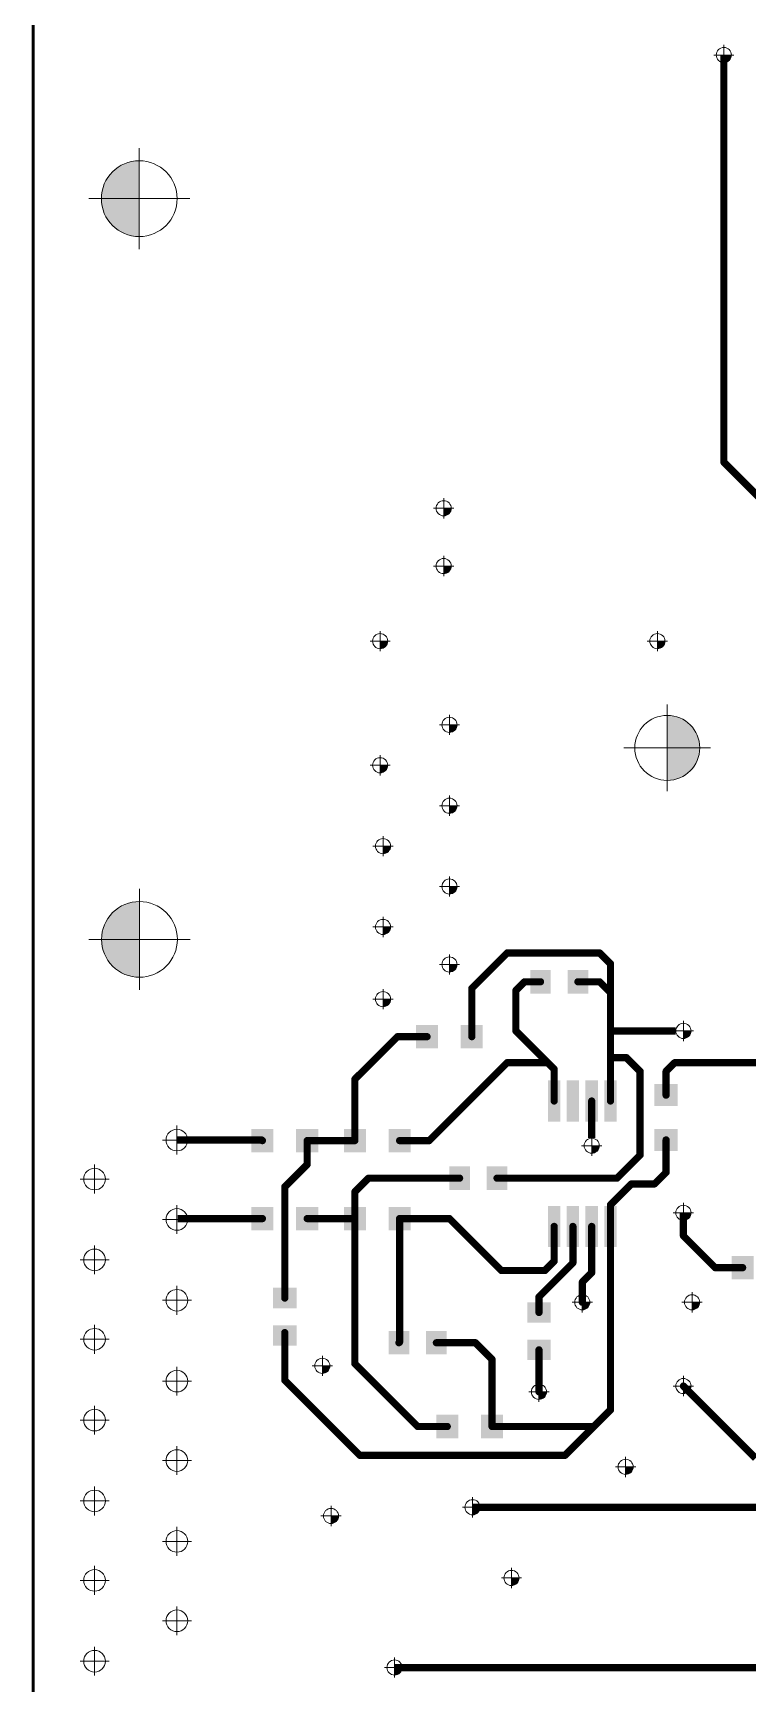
# Paper-space layout 'Layout1' of a CAD drawing. Header units: millimetres. Extents: x 0 to 841, y 0 to 594.
# Drawn here: x 358 to 407.5, y 112.1 to 226.4 of the extents above; entities that cross this region are included whole.
import ezdxf

# ---------------------------------------------------------------- set-up
doc = ezdxf.new("R2010")
doc.units = ezdxf.units.MM
doc.layers.get('0').update_dxf_attribs({"lineweight": 50})
for name, color, linetype in [('BottomLayer', 5, 'Continuous'), ('PDF _Геометрия', 7, 'Continuous'), ('PDF _Сплошная заливка', 7, 'Continuous')]:
    doc.layers.add(name, color=color, linetype=linetype)

psp = doc.layouts.get("Layout1")

# ---------------------------------------------------------------- hatches: boundary and pattern name
at = {"layer": 'PDF _Сплошная заливка', "transparency": 33554559}
for points in [[(406.385, 224.924, -0.414158), (405.86, 224.399), (405.86, 224.399), (405.86, 224.399), (405.86, 224.924), (405.86, 224.924)], [(365.384, 217.599, 0.4142095), (362.758, 214.975), (362.758, 214.975), (362.758, 214.975), (365.383, 214.974), (365.383, 214.974)], [(362.758, 214.975, 0.414214), (365.383, 212.349), (365.383, 212.349), (365.383, 212.349), (365.383, 214.974), (365.383, 214.974)], [(386.985, 193.525, -0.4142363), (386.46, 193), (386.46, 193), (386.46, 193), (386.46, 193.525), (386.46, 193.525)], [(386.985, 189.525, -0.1988801), (386.831, 189.153), (386.831, 189.153, -0.1989561), (386.46, 189), (386.46, 189), (386.46, 189), (386.46, 189.525), (386.46, 189.525)], [(382.585, 184.325, -0.1989884), (382.431, 183.954), (382.431, 183.954, -0.1989884), (382.06, 183.8), (382.06, 183.8), (382.06, 183.8), (382.06, 184.325), (382.06, 184.325)], [(401.785, 184.325, -0.414158), (401.26, 183.8), (401.26, 183.8), (401.26, 183.8), (401.26, 184.325), (401.26, 184.325)], [(387.385, 178.525, -0.4142588), (386.86, 178), (386.86, 178), (386.86, 178), (386.86, 178.525), (386.86, 178.525)], [(404.192, 176.931, 0.4142051), (401.942, 179.181), (401.942, 179.181), (401.942, 179.181), (401.942, 176.931), (401.942, 176.931)], [(401.942, 174.681, 0.4142051), (404.192, 176.931), (404.192, 176.931), (404.192, 176.931), (401.942, 176.931), (401.942, 176.931)], [(382.585, 175.725, -0.1989561), (382.431, 175.354), (382.431, 175.354, -0.1988801), (382.06, 175.2), (382.06, 175.2), (382.06, 175.2), (382.06, 175.725), (382.06, 175.725)], [(387.385, 172.925, -0.1987974), (387.231, 172.554), (387.231, 172.554, -0.1988478), (386.86, 172.4), (386.86, 172.4), (386.86, 172.4), (386.86, 172.925), (386.86, 172.925)], [(382.785, 170.125, -0.4142363), (382.26, 169.6), (382.26, 169.6), (382.26, 169.6), (382.26, 170.125), (382.26, 170.125)], [(387.385, 167.325, -0.1987974), (387.231, 166.954), (387.231, 166.954, -0.1988478), (386.86, 166.8), (386.86, 166.8), (386.86, 166.8), (386.86, 167.325), (386.86, 167.325)], [(365.398, 166.29, 0.4142185), (362.772, 163.665), (362.772, 163.665), (362.772, 163.665), (365.397, 163.665), (365.397, 163.665)], [(362.772, 163.665, 0.4142185), (365.397, 161.04), (365.397, 161.04), (365.397, 161.04), (365.397, 163.665), (365.397, 163.665)], [(382.785, 164.525, -0.4141859), (382.26, 164), (382.26, 164), (382.26, 164), (382.26, 164.525), (382.26, 164.525)], [(387.385, 161.925, -0.1988801), (387.231, 161.554), (387.231, 161.554, -0.1989695), (386.86, 161.4), (386.86, 161.4), (386.86, 161.4), (386.86, 161.925), (386.86, 161.925)], [(382.785, 159.525, -0.1990018), (382.631, 159.154), (382.631, 159.154, -0.1989884), (382.26, 159), (382.26, 159), (382.26, 159), (382.26, 159.525), (382.26, 159.525)], [(403.585, 157.325, -0.1989884), (403.431, 156.954), (403.431, 156.954, -0.1989884), (403.06, 156.8), (403.06, 156.8), (403.06, 156.8), (403.06, 157.325), (403.06, 157.325)], [(397.235, 149.375, -0.4141859), (396.71, 148.85), (396.71, 148.85), (396.71, 148.85), (396.71, 149.375), (396.71, 149.375)], [(403.585, 144.725, -0.4142084), (403.06, 144.2), (403.06, 144.2), (403.06, 144.2), (403.06, 144.725), (403.06, 144.725)], [(396.585, 138.525, -0.4142588), (396.06, 138), (396.06, 138), (396.06, 138), (396.06, 138.525), (396.06, 138.525)], [(404.185, 138.525, -0.4142084), (403.66, 138), (403.66, 138), (403.66, 138), (403.66, 138.525), (403.66, 138.525)], [(378.585, 134.125, -0.1988801), (378.431, 133.754), (378.431, 133.754, -0.1989057), (378.06, 133.6), (378.06, 133.6), (378.06, 133.6), (378.06, 134.125), (378.06, 134.125)], [(403.585, 132.725, -0.4142084), (403.06, 132.2), (403.06, 132.2), (403.06, 132.2), (403.06, 132.725), (403.06, 132.725)], [(393.585, 132.325, -0.4142084), (393.06, 131.8), (393.06, 131.8), (393.06, 131.8), (393.06, 132.325), (393.06, 132.325)], [(399.585, 127.125, -0.4142084), (399.06, 126.6), (399.06, 126.6), (399.06, 126.6), (399.06, 127.125), (399.06, 127.125)], [(379.185, 123.725, -0.4142084), (378.66, 123.2), (378.66, 123.2), (378.66, 123.2), (378.66, 123.725), (378.66, 123.725)], [(388.985, 124.325, -0.4142363), (388.46, 123.8), (388.46, 123.8), (388.46, 123.8), (388.46, 124.325), (388.46, 124.325)], [(391.68, 119.43, -0.4142363), (391.155, 118.905), (391.155, 118.905), (391.155, 118.905), (391.155, 119.43), (391.155, 119.43)], [(383.585, 113.226, -0.4142588), (383.06, 112.701), (383.06, 112.701), (383.06, 112.701), (383.06, 113.226), (383.06, 113.226)]]:
    psp.add_hatch(color=7, dxfattribs=at).paths.add_polyline_path(points)

# ---------------------------------------------------------------- linework, layer by layer
psp.add_line((358.029, 270.921), (358.029, 90.921))
at = {"lineweight": 50}
psp.add_line((358.029, 90.921), (358.029, 270.921), dxfattribs=at)
psp.add_line((358.029, 90.921), (358.029, 270.921), dxfattribs=at)
at = {"layer": 'BottomLayer', "const_width": 0.5}
for points in [[(405.86, 196.725), (405.86, 224.925)], [(424.66, 177.925), (405.86, 196.725)], [(390.86, 162.725), (388.409, 160.275)], [(397.26, 162.725), (390.86, 162.725)], [(398.01, 161.976), (397.26, 162.725)], [(398.01, 159.975), (398.01, 161.976)], [(388.409, 156.925), (388.409, 160.275)], [(392.06, 160.726), (391.46, 160.125)], [(391.46, 157.325), (391.46, 160.125)], [(393.164, 160.726), (392.06, 160.726)], [(397.26, 160.726), (395.755, 160.726)], [(398.01, 159.975), (397.26, 160.726)], [(398.01, 157.325), (398.01, 159.975)], [(383.26, 156.925), (380.31, 153.976)], [(385.31, 156.925), (383.26, 156.925)], [(393.66, 155.125), (391.46, 157.325)], [(398.01, 155.475), (398.01, 157.325)], [(402.534, 157.325), (398.01, 157.325)], [(399.11, 155.475), (398.01, 155.475)], [(398.01, 152.469), (398.01, 155.475)], [(400.06, 154.525), (399.11, 155.475)], [(390.86, 155.125), (385.46, 149.725)], [(393.66, 155.125), (390.86, 155.125)], [(394.11, 154.675), (393.66, 155.125)], [(394.11, 152.469), (394.11, 154.675)], [(400.06, 148.725), (400.06, 154.525)], [(402.46, 155.125), (401.86, 154.525)], [(401.86, 152.875), (401.86, 154.525)], [(409.06, 155.125), (402.46, 155.125)], [(380.31, 149.725), (380.31, 153.976)], [(396.71, 149.9), (396.71, 152.469)], [(373.87, 149.766), (367.99, 149.766)], [(373.91, 149.725), (373.87, 149.766)], [(380.31, 149.725), (377.009, 149.725)], [(377.009, 148.075), (377.009, 149.725)], [(385.46, 149.725), (383.409, 149.725)], [(401.86, 147.525), (401.86, 149.776)], [(400.06, 148.725), (398.46, 147.125)], [(377.009, 148.075), (375.46, 146.525)], [(401.86, 147.525), (401.06, 146.725)], [(375.46, 138.821), (375.46, 146.525)], [(381.26, 147.125), (380.31, 146.176)], [(380.31, 144.325), (380.31, 146.176)], [(387.564, 147.125), (381.26, 147.125)], [(398.46, 147.125), (390.155, 147.125)], [(399.46, 146.725), (398.01, 145.275)], [(401.06, 146.725), (399.46, 146.725)], [(398.01, 143.782), (398.01, 145.275)], [(373.91, 144.325), (368.05, 144.325)], [(380.31, 144.325), (377.009, 144.325)], [(380.31, 134.275), (380.31, 144.325)], [(383.409, 135.77), (383.409, 144.325)], [(386.86, 144.325), (383.409, 144.325)], [(390.46, 140.725), (386.86, 144.325)], [(403.06, 143.125), (403.06, 144.725)], [(394.11, 141.376), (394.11, 143.782)], [(395.41, 141.257), (395.41, 143.782)], [(396.71, 140.575), (396.71, 143.782)], [(398.01, 131.075), (398.01, 143.782)], [(405.26, 140.925), (403.06, 143.125)], [(393.46, 140.725), (390.46, 140.725)], [(395.41, 141.257), (393.06, 138.907)], [(394.11, 141.376), (393.46, 140.725)], [(396.71, 140.575), (396.06, 139.925)], [(407.161, 140.925), (405.26, 140.925)], [(396.06, 138.525), (396.06, 139.925)], [(393.06, 137.821), (393.06, 138.907)], [(375.46, 136.23), (375.46, 136.43)], [(375.46, 133.125), (375.46, 136.23)], [(383.409, 135.77), (383.364, 135.725)], [(388.66, 135.725), (385.955, 135.725)], [(389.809, 134.576), (388.66, 135.725)], [(393.06, 132.325), (393.06, 135.23)], [(384.66, 129.925), (380.31, 134.275)], [(389.809, 129.925), (389.809, 134.576)], [(380.66, 127.925), (375.46, 133.125)], [(408.06, 127.726), (403.06, 132.725)], [(398.01, 131.075), (396.86, 129.925)], [(386.71, 129.925), (384.66, 129.925)], [(396.86, 129.925), (389.809, 129.925)], [(396.86, 129.925), (394.86, 127.925)], [(394.86, 127.925), (380.66, 127.925)], [(429.26, 124.325), (388.46, 124.325)], [(422.36, 113.225), (383.06, 113.225)]]:
    psp.add_lwpolyline(points, dxfattribs=at)
at = {"layer": 'BottomLayer', "const_width": 0.25}
for points in [[(405.985, 196.725, -1), (405.735, 196.725, -1)], [(405.985, 196.725, -1), (405.735, 196.725, -1)], [(390.985, 162.725, -1), (390.735, 162.725, -1)], [(390.985, 162.725, -1), (390.735, 162.725, -1)], [(397.385, 162.725, -1), (397.135, 162.725, -1)], [(397.385, 162.725, -1), (397.135, 162.725, -1)], [(398.135, 161.976, -1), (397.885, 161.976, -1)], [(398.135, 161.976, -1), (397.885, 161.976, -1)], [(388.534, 160.275, -1), (388.284, 160.275, -1)], [(388.534, 160.275, -1), (388.284, 160.275, -1)], [(391.585, 160.125, -1), (391.335, 160.125, -1)], [(391.585, 160.125, -1), (391.335, 160.125, -1)], [(392.185, 160.726, -1), (391.935, 160.726, -1)], [(392.185, 160.726, -1), (391.935, 160.726, -1)], [(393.289, 160.726, -1), (393.039, 160.726, -1)], [(395.88, 160.726, -1), (395.63, 160.726, -1)], [(397.385, 160.726, -1), (397.135, 160.726, -1)], [(397.385, 160.726, -1), (397.135, 160.726, -1)], [(398.135, 159.975, -1), (397.885, 159.975, -1)], [(398.135, 159.975, -1), (397.885, 159.975, -1)], [(398.135, 159.975, -1), (397.885, 159.975, -1)], [(383.385, 156.925, -1), (383.135, 156.925, -1)], [(383.385, 156.925, -1), (383.135, 156.925, -1)], [(385.435, 156.925, -1), (385.185, 156.925, -1)], [(388.534, 156.925, -1), (388.284, 156.925, -1)], [(391.585, 157.325, -1), (391.335, 157.325, -1)], [(391.585, 157.325, -1), (391.335, 157.325, -1)], [(398.135, 157.325, -1), (397.885, 157.325, -1)], [(398.135, 157.325, -1), (397.885, 157.325, -1)], [(398.135, 157.325, -1), (397.885, 157.325, -1)], [(398.135, 155.475, -1), (397.885, 155.475, -1)], [(398.135, 155.475, -1), (397.885, 155.475, -1)], [(398.135, 155.475, -1), (397.885, 155.475, -1)], [(399.235, 155.475, -1), (398.985, 155.475, -1)], [(399.235, 155.475, -1), (398.985, 155.475, -1)], [(390.985, 155.125, -1), (390.735, 155.125, -1)], [(390.985, 155.125, -1), (390.735, 155.125, -1)], [(393.785, 155.125, -1), (393.535, 155.125, -1)], [(393.785, 155.125, -1), (393.535, 155.125, -1)], [(393.785, 155.125, -1), (393.535, 155.125, -1)], [(394.235, 154.675, -1), (393.985, 154.675, -1)], [(394.235, 154.675, -1), (393.985, 154.675, -1)], [(400.185, 154.525, -1), (399.935, 154.525, -1)], [(400.185, 154.525, -1), (399.935, 154.525, -1)], [(401.985, 154.525, -1), (401.735, 154.525, -1)], [(401.985, 154.525, -1), (401.735, 154.525, -1)], [(402.585, 155.125, -1), (402.335, 155.125, -1)], [(402.585, 155.125, -1), (402.335, 155.125, -1)], [(380.435, 153.976, -1), (380.185, 153.976, -1)], [(380.435, 153.976, -1), (380.185, 153.976, -1)], [(394.235, 152.469, -1), (393.985, 152.469, -1)], [(396.835, 152.469, -1), (396.585, 152.469, -1)], [(398.135, 152.469, -1), (397.885, 152.469, -1)], [(401.985, 152.875, -1), (401.735, 152.875, -1)], [(373.995, 149.766, -1), (373.745, 149.766, -1)], [(373.995, 149.766, -1), (373.745, 149.766, -1)], [(374.035, 149.725, -1), (373.785, 149.725, -1)], [(377.134, 149.725, -1), (376.884, 149.725, -1)], [(377.134, 149.725, -1), (376.884, 149.725, -1)], [(380.435, 149.725, -1), (380.185, 149.725, -1)], [(380.435, 149.725, -1), (380.185, 149.725, -1)], [(383.534, 149.725, -1), (383.284, 149.725, -1)], [(385.585, 149.725, -1), (385.335, 149.725, -1)], [(385.585, 149.725, -1), (385.335, 149.725, -1)], [(401.985, 149.776, -1), (401.735, 149.776, -1)], [(400.185, 148.725, -1), (399.935, 148.725, -1)], [(400.185, 148.725, -1), (399.935, 148.725, -1)], [(377.134, 148.075, -1), (376.884, 148.075, -1)], [(377.134, 148.075, -1), (376.884, 148.075, -1)], [(401.985, 147.525, -1), (401.735, 147.525, -1)], [(401.985, 147.525, -1), (401.735, 147.525, -1)], [(375.585, 146.525, -1), (375.335, 146.525, -1)], [(375.585, 146.525, -1), (375.335, 146.525, -1)], [(380.435, 146.176, -1), (380.185, 146.176, -1)], [(380.435, 146.176, -1), (380.185, 146.176, -1)], [(381.385, 147.125, -1), (381.135, 147.125, -1)], [(381.385, 147.125, -1), (381.135, 147.125, -1)], [(387.689, 147.125, -1), (387.439, 147.125, -1)], [(390.28, 147.125, -1), (390.03, 147.125, -1)], [(398.585, 147.125, -1), (398.335, 147.125, -1)], [(398.585, 147.125, -1), (398.335, 147.125, -1)], [(399.585, 146.725, -1), (399.335, 146.725, -1)], [(399.585, 146.725, -1), (399.335, 146.725, -1)], [(401.185, 146.725, -1), (400.935, 146.725, -1)], [(401.185, 146.725, -1), (400.935, 146.725, -1)], [(398.135, 145.275, -1), (397.885, 145.275, -1)], [(398.135, 145.275, -1), (397.885, 145.275, -1)], [(374.035, 144.325, -1), (373.785, 144.325, -1)], [(377.134, 144.325, -1), (376.884, 144.325, -1)], [(380.435, 144.325, -1), (380.185, 144.325, -1)], [(380.435, 144.325, -1), (380.185, 144.325, -1)], [(380.435, 144.325, -1), (380.185, 144.325, -1)], [(383.534, 144.325, -1), (383.284, 144.325, -1)], [(383.534, 144.325, -1), (383.284, 144.325, -1)], [(386.985, 144.325, -1), (386.735, 144.325, -1)], [(386.985, 144.325, -1), (386.735, 144.325, -1)], [(394.235, 143.782, -1), (393.985, 143.782, -1)], [(395.535, 143.782, -1), (395.285, 143.782, -1)], [(396.835, 143.782, -1), (396.585, 143.782, -1)], [(398.135, 143.782, -1), (397.885, 143.782, -1)], [(398.135, 143.782, -1), (397.885, 143.782, -1)], [(403.185, 143.125, -1), (402.935, 143.125, -1)], [(403.185, 143.125, -1), (402.935, 143.125, -1)], [(390.585, 140.725, -1), (390.335, 140.725, -1)], [(390.585, 140.725, -1), (390.335, 140.725, -1)], [(393.585, 140.725, -1), (393.335, 140.725, -1)], [(393.585, 140.725, -1), (393.335, 140.725, -1)], [(394.235, 141.376, -1), (393.985, 141.376, -1)], [(394.235, 141.376, -1), (393.985, 141.376, -1)], [(395.535, 141.257, -1), (395.285, 141.257, -1)], [(395.535, 141.257, -1), (395.285, 141.257, -1)], [(396.835, 140.575, -1), (396.585, 140.575, -1)], [(396.835, 140.575, -1), (396.585, 140.575, -1)], [(405.385, 140.925, -1), (405.135, 140.925, -1)], [(405.385, 140.925, -1), (405.135, 140.925, -1)], [(407.286, 140.925, -1), (407.036, 140.925, -1)], [(396.185, 139.925, -1), (395.935, 139.925, -1)], [(396.185, 139.925, -1), (395.935, 139.925, -1)], [(375.585, 138.821, -1), (375.335, 138.821, -1)], [(393.185, 138.907, -1), (392.935, 138.907, -1)], [(393.185, 138.907, -1), (392.935, 138.907, -1)], [(396.185, 138.525, -1), (395.935, 138.525, -1)], [(393.185, 137.821, -1), (392.935, 137.821, -1)], [(375.585, 136.43, -1), (375.335, 136.43, -1)], [(375.585, 136.23, -1), (375.335, 136.23, -1)], [(375.585, 136.23, -1), (375.335, 136.23, -1)], [(383.489, 135.725, -1), (383.239, 135.725, -1)], [(383.534, 135.77, -1), (383.284, 135.77, -1)], [(383.534, 135.77, -1), (383.284, 135.77, -1)], [(386.08, 135.725, -1), (385.83, 135.725, -1)], [(388.785, 135.725, -1), (388.535, 135.725, -1)], [(388.785, 135.725, -1), (388.535, 135.725, -1)], [(393.185, 135.23, -1), (392.935, 135.23, -1)], [(380.435, 134.275, -1), (380.185, 134.275, -1)], [(380.435, 134.275, -1), (380.185, 134.275, -1)], [(389.934, 134.576, -1), (389.684, 134.576, -1)], [(389.934, 134.576, -1), (389.684, 134.576, -1)], [(375.585, 133.125, -1), (375.335, 133.125, -1)], [(375.585, 133.125, -1), (375.335, 133.125, -1)], [(403.185, 132.725, -1), (402.935, 132.725, -1)], [(393.185, 132.325, -1), (392.935, 132.325, -1)], [(398.135, 131.075, -1), (397.885, 131.075, -1)], [(398.135, 131.075, -1), (397.885, 131.075, -1)], [(384.785, 129.925, -1), (384.535, 129.925, -1)], [(384.785, 129.925, -1), (384.535, 129.925, -1)], [(386.835, 129.925, -1), (386.585, 129.925, -1)], [(389.934, 129.925, -1), (389.684, 129.925, -1)], [(389.934, 129.925, -1), (389.684, 129.925, -1)], [(396.985, 129.925, -1), (396.735, 129.925, -1)], [(396.985, 129.925, -1), (396.735, 129.925, -1)], [(396.985, 129.925, -1), (396.735, 129.925, -1)], [(380.785, 127.925, -1), (380.535, 127.925, -1)], [(380.785, 127.925, -1), (380.535, 127.925, -1)], [(394.985, 127.925, -1), (394.735, 127.925, -1)], [(394.985, 127.925, -1), (394.735, 127.925, -1)]]:
    psp.add_lwpolyline(points, format="xyb", close=True, dxfattribs=at)
at = {"layer": 'BottomLayer'}
for points in [[(393.875, 159.913), (392.453, 159.913), (393.875, 161.538), (392.453, 161.538)], [(396.466, 159.913), (395.044, 159.913), (396.466, 161.538), (395.044, 161.538)], [(386.072, 156.113), (384.548, 156.113), (386.072, 157.738), (384.548, 157.738)], [(389.171, 156.113), (387.647, 156.113), (389.171, 157.738), (387.647, 157.738)], [(393.678, 151.046), (393.678, 153.891), (394.541, 151.046), (394.541, 153.891)], [(394.978, 151.046), (394.978, 153.891), (395.841, 151.046), (395.841, 153.891)], [(396.278, 151.046), (396.278, 153.891), (397.141, 151.046), (397.141, 153.891)], [(397.578, 151.046), (397.578, 153.891), (398.441, 151.046), (398.441, 153.891)], [(401.047, 152.113), (401.047, 153.637), (402.672, 152.113), (402.672, 153.637)], [(373.148, 150.538), (374.672, 150.538), (373.148, 148.913), (374.672, 148.913)], [(376.247, 150.538), (377.771, 150.538), (376.247, 148.913), (377.771, 148.913)], [(381.072, 148.913), (379.548, 148.913), (381.072, 150.538), (379.548, 150.538)], [(384.171, 148.913), (382.647, 148.913), (384.171, 150.538), (382.647, 150.538)], [(401.047, 149.014), (401.047, 150.538), (402.672, 149.014), (402.672, 150.538)], [(386.853, 147.938), (388.275, 147.938), (386.853, 146.313), (388.275, 146.313)], [(389.444, 147.938), (390.866, 147.938), (389.444, 146.313), (390.866, 146.313)], [(373.148, 145.138), (374.672, 145.138), (373.148, 143.513), (374.672, 143.513)], [(376.247, 145.138), (377.771, 145.138), (376.247, 143.513), (377.771, 143.513)], [(379.548, 145.138), (381.072, 145.138), (379.548, 143.513), (381.072, 143.513)], [(382.647, 145.138), (384.171, 145.138), (382.647, 143.513), (384.171, 143.513)], [(393.678, 142.36), (393.678, 145.204), (394.541, 142.36), (394.541, 145.204)], [(394.978, 142.36), (394.978, 145.204), (395.841, 142.36), (395.841, 145.204)], [(396.278, 142.36), (396.278, 145.204), (397.141, 142.36), (397.141, 145.204)], [(397.578, 142.36), (397.578, 145.204), (398.441, 142.36), (398.441, 145.204)], [(406.399, 141.738), (407.923, 141.738), (406.399, 140.113), (407.923, 140.113)], [(374.647, 138.11), (374.647, 139.532), (376.272, 138.11), (376.272, 139.532)], [(392.247, 137.11), (392.247, 138.532), (393.872, 137.11), (393.872, 138.532)], [(374.647, 135.519), (374.647, 136.941), (376.272, 135.519), (376.272, 136.941)], [(384.075, 134.913), (382.653, 134.913), (384.075, 136.538), (382.653, 136.538)], [(386.666, 134.913), (385.244, 134.913), (386.666, 136.538), (385.244, 136.538)], [(392.247, 134.519), (392.247, 135.941), (393.872, 134.519), (393.872, 135.941)], [(385.948, 130.738), (387.472, 130.738), (385.948, 129.113), (387.472, 129.113)], [(389.047, 130.738), (390.571, 130.738), (389.047, 129.113), (390.571, 129.113)]]:
    psp.add_solid(points, dxfattribs=at)
at = {"layer": 'PDF _Геометрия', "lineweight": 9}
for points in [[(405.335, 224.924, -0.4143145), (405.86, 225.449, -0.4143145), (406.385, 224.924, -0.4143145), (405.86, 224.399, -0.4143145)], [(368.008, 214.974, 0.414158), (365.384, 217.599, 0.4142032), (362.758, 214.974, 0.414158), (365.383, 212.35, 0.4141129)], [(385.935, 193.525, -0.4143145), (386.46, 194.05, -0.4143145), (386.985, 193.525, -0.4143145), (386.46, 193, -0.4143145)], [(385.935, 189.525, -0.4143145), (386.46, 190.049, -0.4143145), (386.985, 189.525, -0.4143145), (386.46, 189, -0.4143145)], [(381.535, 184.325, -0.4143145), (382.06, 184.849, -0.4143145), (382.585, 184.325, -0.4143145), (382.06, 183.8, -0.4143145)], [(400.735, 184.325, -0.4143145), (401.259, 184.849, -0.4143145), (401.784, 184.325, -0.4143145), (401.259, 183.8, -0.4143145)], [(386.335, 178.525, -0.4143145), (386.86, 179.05, -0.4143145), (387.385, 178.525, -0.4143145), (386.86, 178, -0.4143145)], [(404.192, 176.931, 0.414158), (401.942, 179.181, 0.414158), (399.692, 176.931, 0.414158), (401.942, 174.681, 0.414158)], [(381.535, 175.725, -0.4143145), (382.06, 176.25, -0.4143145), (382.585, 175.725, -0.4143145), (382.06, 175.2, -0.4143145)], [(386.335, 172.925, -0.4143145), (386.86, 173.45, -0.4143145), (387.385, 172.925, -0.4143145), (386.86, 172.4, -0.4143145)], [(381.735, 170.125, -0.4143145), (382.26, 170.65, -0.4143145), (382.785, 170.125, -0.4143145), (382.26, 169.6, -0.4143145)], [(386.335, 167.325, -0.4143145), (386.86, 167.85, -0.4143145), (387.385, 167.325, -0.4143145), (386.86, 166.8, -0.4143145)], [(368.022, 163.665, 0.4142588), (365.398, 166.29, 0.4142588), (362.773, 163.665, 0.4143145), (365.397, 161.04, 0.4143145)], [(381.735, 164.525, -0.4143145), (382.26, 165.05, -0.4143145), (382.785, 164.525, -0.4143145), (382.26, 164, -0.4143145)], [(386.335, 161.925, -0.4143145), (386.86, 162.45, -0.4143145), (387.385, 161.925, -0.4143145), (386.86, 161.4, -0.4143145)], [(381.735, 159.525, -0.4143145), (382.26, 160.05, -0.4143145), (382.785, 159.525, -0.4143145), (382.26, 159, -0.4143145)], [(402.534, 157.325, -0.4140361), (403.06, 157.85, -0.4143145), (403.585, 157.325, -0.4143145), (403.06, 156.8, -0.4140361)], [(367.24, 149.765, -0.414158), (367.99, 150.515, -0.414158), (368.74, 149.765, -0.414158), (367.99, 149.015, -0.414158)], [(396.184, 149.375, -0.4140361), (396.71, 149.9, -0.4143145), (397.235, 149.375, -0.4143145), (396.71, 148.85, -0.4140361)], [(361.54, 147.065, -0.414158), (362.29, 147.815, -0.414158), (363.04, 147.065, -0.414158), (362.29, 146.315, -0.414158)], [(402.534, 144.725, -0.4140361), (403.06, 145.25, -0.4143145), (403.585, 144.725, -0.4143145), (403.06, 144.2, -0.4140361)], [(367.24, 144.265, -0.414158), (367.99, 145.015, -0.414158), (368.74, 144.265, -0.414158), (367.99, 143.515, -0.414158)], [(361.54, 141.465, -0.414158), (362.29, 142.215, -0.414158), (363.04, 141.465, -0.414158), (362.29, 140.715, -0.414158)], [(367.24, 138.665, -0.414158), (367.99, 139.415, -0.414158), (368.74, 138.665, -0.414158), (367.99, 137.915, -0.414158)], [(395.535, 138.525, -0.4143145), (396.06, 139.05, -0.4143145), (396.584, 138.525, -0.4143145), (396.06, 138.001, -0.4143145)], [(403.135, 138.525, -0.4143145), (403.66, 139.05, -0.4143145), (404.185, 138.525, -0.4143145), (403.66, 138.001, -0.4143145)], [(361.54, 135.965, -0.414158), (362.29, 136.715, -0.414158), (363.04, 135.965, -0.414158), (362.29, 135.215, -0.414158)], [(367.24, 133.065, -0.414158), (367.99, 133.815, -0.414158), (368.74, 133.065, -0.414158), (367.99, 132.315, -0.414158)], [(377.535, 134.125, -0.4138106), (378.06, 134.65, -0.4140361), (378.585, 134.125, -0.4140361), (378.06, 133.6, -0.4138106)], [(392.535, 132.325, -0.4143145), (393.06, 132.85, -0.4143145), (393.585, 132.325, -0.4143145), (393.06, 131.8, -0.4143145)], [(402.534, 132.725, -0.4140361), (403.06, 133.25, -0.4143145), (403.585, 132.725, -0.4143145), (403.06, 132.2, -0.4140361)], [(361.54, 130.365, -0.414158), (362.29, 131.115, -0.414158), (363.04, 130.365, -0.414158), (362.29, 129.615, -0.414158)], [(367.24, 127.566, -0.414158), (367.99, 128.316, -0.414158), (368.74, 127.566, -0.4145109), (367.99, 126.816, -0.4145109)], [(398.535, 127.125, -0.4143145), (399.06, 127.65, -0.4143145), (399.584, 127.125, -0.4143145), (399.06, 126.6, -0.4143145)], [(361.54, 124.765, -0.414158), (362.29, 125.515, -0.414158), (363.04, 124.765, -0.414158), (362.29, 124.015, -0.414158)], [(387.935, 124.326, -0.4143145), (388.46, 124.851, -0.4143145), (388.985, 124.326, -0.4143145), (388.46, 123.801, -0.4143145)], [(378.135, 123.725, -0.4143145), (378.66, 124.25, -0.4143145), (379.185, 123.725, -0.4143145), (378.66, 123.2, -0.4143145)], [(367.24, 121.966, -0.414158), (367.99, 122.716, -0.414158), (368.74, 121.966, -0.4145109), (367.99, 121.216, -0.4145109)], [(361.54, 119.265, -0.414158), (362.29, 120.015, -0.414158), (363.04, 119.265, -0.414158), (362.29, 118.515, -0.414158)], [(390.63, 119.43, -0.4143145), (391.155, 119.955, -0.4143145), (391.68, 119.43, -0.4143145), (391.155, 118.905, -0.4143145)], [(367.24, 116.466, -0.414158), (367.99, 117.216, -0.414158), (368.74, 116.466, -0.414158), (367.99, 115.716, -0.414158)], [(361.54, 113.665, -0.414158), (362.29, 114.415, -0.414158), (363.04, 113.665, -0.414158), (362.29, 112.915, -0.414158)], [(382.535, 113.226, -0.4143145), (383.06, 113.75, -0.4143145), (383.585, 113.226, -0.4143145), (383.06, 112.701, -0.4143145)]]:
    psp.add_lwpolyline(points, format="xyb", close=True, dxfattribs=at)
for points in [[(405.86, 224.224), (405.86, 225.624)], [(405.16, 224.924), (406.56, 224.924)], [(365.383, 211.475), (365.384, 218.474)], [(368.883, 214.974), (361.883, 214.975)], [(385.76, 193.525), (387.16, 193.525)], [(386.46, 192.825), (386.46, 194.225)], [(386.46, 188.825), (386.46, 190.224)], [(385.76, 189.525), (387.16, 189.525)], [(381.36, 184.325), (382.76, 184.325)], [(382.06, 183.625), (382.06, 185.024)], [(400.56, 184.325), (401.96, 184.325)], [(401.259, 183.625), (401.259, 185.024)], [(401.942, 173.931), (401.942, 179.931)], [(386.16, 178.525), (387.56, 178.525)], [(386.86, 177.825), (386.86, 179.225)], [(382.06, 175.025), (382.06, 176.425)], [(404.942, 176.931), (398.942, 176.931)], [(381.36, 175.725), (382.76, 175.725)], [(386.16, 172.925), (387.56, 172.925)], [(386.86, 172.225), (386.86, 173.625)], [(382.26, 169.425), (382.26, 170.825)], [(381.56, 170.125), (382.96, 170.125)], [(365.397, 160.165), (365.398, 167.165)], [(386.16, 167.325), (387.56, 167.325)], [(386.86, 166.625), (386.86, 168.025)], [(382.26, 163.825), (382.26, 165.225)], [(368.898, 163.664), (361.897, 163.665)], [(381.56, 164.525), (382.96, 164.525)], [(386.86, 161.225), (386.86, 162.625)], [(386.16, 161.925), (387.56, 161.925)], [(382.26, 158.825), (382.26, 160.225)], [(381.56, 159.525), (382.96, 159.525)], [(403.06, 156.625), (403.06, 158.025)], [(402.359, 157.325), (403.76, 157.325)], [(367.99, 148.765), (367.99, 150.765)], [(396.71, 148.675), (396.71, 150.075)], [(366.99, 149.765), (368.99, 149.765)], [(396.009, 149.375), (397.41, 149.375)], [(362.29, 146.065), (362.29, 148.065)], [(361.29, 147.065), (363.29, 147.065)], [(367.99, 143.265), (367.99, 145.265)], [(403.06, 144.025), (403.06, 145.425)], [(366.99, 144.265), (368.99, 144.265)], [(402.359, 144.725), (403.76, 144.725)], [(362.29, 140.465), (362.29, 142.465)], [(361.29, 141.465), (363.29, 141.465)], [(367.99, 137.665), (367.99, 139.666)], [(366.99, 138.665), (368.99, 138.665)], [(395.36, 138.525), (396.759, 138.525)], [(396.06, 137.826), (396.06, 139.225)], [(402.96, 138.525), (404.36, 138.525)], [(403.66, 137.826), (403.66, 139.225)], [(362.29, 134.966), (362.29, 136.965)], [(361.29, 135.965), (363.29, 135.965)], [(367.99, 132.065), (367.99, 134.066)], [(377.36, 134.125), (378.76, 134.125)], [(378.06, 133.425), (378.06, 134.825)], [(366.99, 133.065), (368.99, 133.065)], [(393.06, 131.625), (393.06, 133.025)], [(402.359, 132.725), (403.76, 132.725)], [(403.06, 132.025), (403.06, 133.425)], [(392.36, 132.325), (393.759, 132.325)], [(362.29, 129.366), (362.29, 131.365)], [(361.29, 130.365), (363.29, 130.365)], [(367.99, 126.565), (367.99, 128.565)], [(366.99, 127.566), (368.99, 127.566)], [(398.36, 127.125), (399.759, 127.125)], [(399.06, 126.425), (399.06, 127.825)], [(361.29, 124.765), (363.29, 124.765)], [(362.29, 123.766), (362.29, 125.765)], [(388.46, 123.626), (388.46, 125.026)], [(377.96, 123.725), (379.36, 123.725)], [(378.66, 123.025), (378.66, 124.425)], [(387.76, 124.326), (389.16, 124.326)], [(367.99, 120.965), (367.99, 122.966)], [(366.99, 121.966), (368.99, 121.966)], [(362.29, 118.265), (362.29, 120.266)], [(391.155, 118.73), (391.155, 120.13)], [(361.29, 119.265), (363.29, 119.265)], [(390.455, 119.43), (391.855, 119.43)], [(367.99, 115.466), (367.99, 117.465)], [(366.99, 116.466), (368.99, 116.466)], [(362.29, 112.666), (362.29, 114.666)], [(361.29, 113.665), (363.29, 113.665)], [(382.36, 113.226), (383.76, 113.226)], [(383.06, 112.526), (383.06, 113.925)]]:
    psp.add_lwpolyline(points, dxfattribs=at)

doc.saveas('drawing.dxf')
